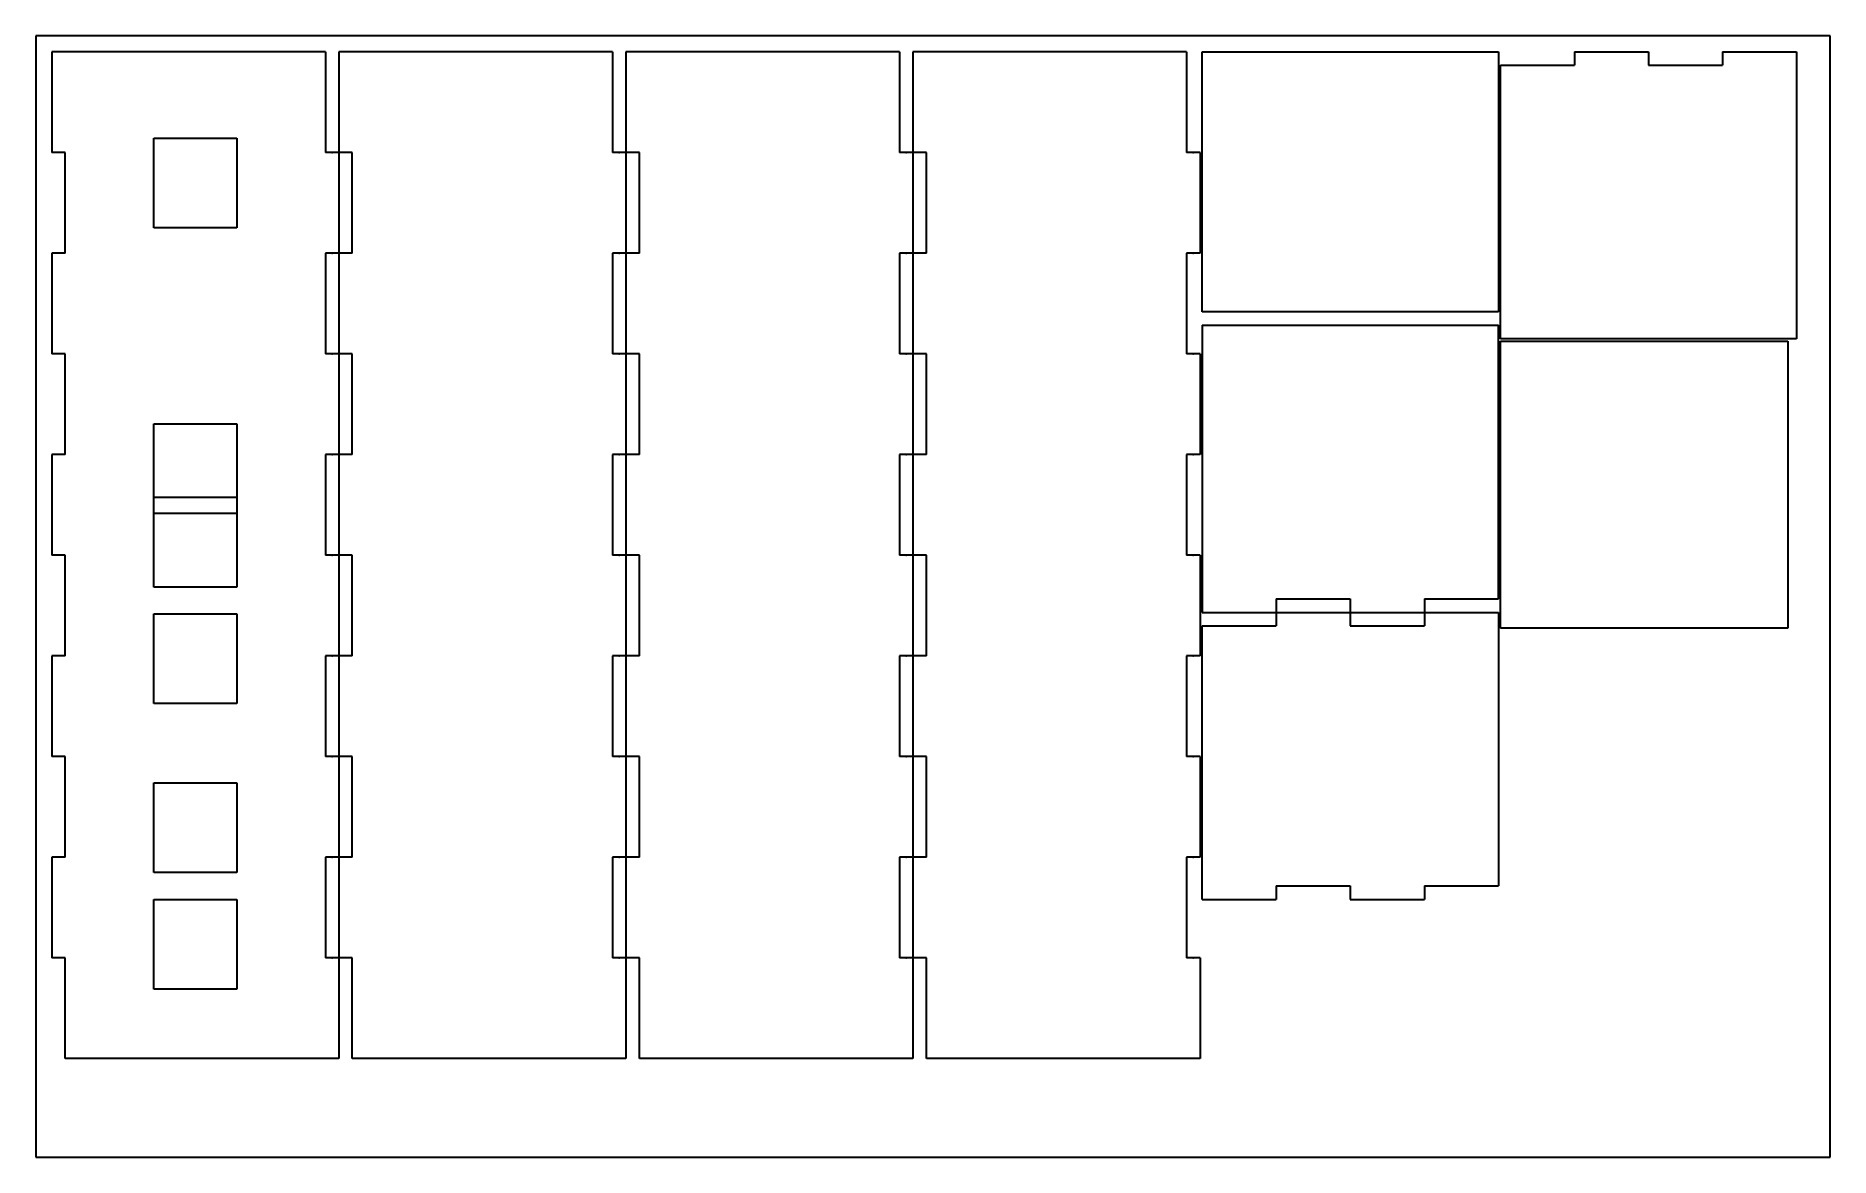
# Model space of a CAD drawing. Header units: millimetres. Extents: x 20188 to 20988, y 16585 to 17085.
import ezdxf

# ---------------------------------------------------------------- set-up
doc = ezdxf.new("R2010")
doc.units = ezdxf.units.MM
doc.layers.add('Tyk fuldstregslinje (Optegning)', color=7, linetype='Continuous', lineweight=30)

msp = doc.modelspace()

# ---------------------------------------------------------------- linework, layer by layer
at = {"layer": 'Tyk fuldstregslinje (Optegning)'}
for p, q in [((20988.13, 17084.84), (20188.13, 17084.84)), ((20188.13, 17084.84), (20188.13, 16584.84)), ((20988.13, 16584.84), (20988.13, 17084.84)), ((20317.2, 17077.77), (20195.2, 17077.77)), ((20195.2, 17077.77), (20195.2, 17032.87)), ((20317.2, 17077.77), (20317.2, 17032.87)), ((20445.2, 17077.77), (20323.2, 17077.77)), ((20323.2, 17077.77), (20323.2, 17032.87)), ((20445.2, 17077.77), (20445.2, 17032.87)), ((20573.2, 17077.77), (20451.2, 17077.77)), ((20451.2, 17077.77), (20451.2, 17032.87)), ((20573.2, 17077.77), (20573.2, 17032.87)), ((20701.2, 17077.77), (20579.2, 17077.77)), ((20579.2, 17077.77), (20579.2, 17032.87)), ((20701.2, 17077.77), (20701.2, 17032.87)), ((20708.2, 17077.77), (20840.2, 17077.77)), ((20708.2, 16961.77), (20708.2, 17077.77)), ((20840.2, 17077.77), (20840.2, 16961.77)), ((20874.2, 17077.77), (20907.2, 17077.77)), ((20874.2, 17077.77), (20874.2, 17071.77)), ((20907.2, 17077.77), (20907.2, 17071.77)), ((20940.2, 17077.77), (20973.2, 17077.77)), ((20940.2, 17077.77), (20940.2, 17071.77)), ((20973.2, 17077.77), (20973.2, 16949.77)), ((20841.2, 17071.77), (20874.2, 17071.77)), ((20841.2, 16949.77), (20841.2, 17071.77)), ((20907.2, 17071.77), (20940.2, 17071.77)), ((20201.2, 17032.87), (20195.2, 17032.87)), ((20201.2, 16987.97), (20201.2, 17032.87)), ((20240.7, 16999.2), (20240.7, 17039.2)), ((20240.7, 17039.2), (20277.7, 17039.2)), ((20277.7, 17039.2), (20277.7, 16999.2)), ((20323.2, 17032.87), (20317.2, 17032.87)), ((20323.2, 17032.87), (20323.2, 16987.97)), ((20329.2, 17032.87), (20323.2, 17032.87)), ((20329.2, 16987.97), (20329.2, 17032.87)), ((20451.2, 17032.87), (20445.2, 17032.87)), ((20451.2, 17032.87), (20451.2, 16987.97)), ((20457.2, 17032.87), (20451.2, 17032.87)), ((20457.2, 16987.97), (20457.2, 17032.87)), ((20579.2, 17032.87), (20573.2, 17032.87)), ((20579.2, 17032.87), (20579.2, 16987.97)), ((20585.2, 17032.87), (20579.2, 17032.87)), ((20585.2, 16987.97), (20585.2, 17032.87)), ((20707.2, 17032.87), (20701.2, 17032.87)), ((20707.2, 17032.87), (20707.2, 16987.97)), ((20277.7, 16999.2), (20240.7, 16999.2)), ((20195.2, 16987.97), (20195.2, 16943.07)), ((20201.2, 16987.97), (20195.2, 16987.97)), ((20317.2, 16987.97), (20317.2, 16943.07)), ((20323.2, 16987.97), (20317.2, 16987.97)), ((20323.2, 16987.97), (20323.2, 16943.07)), ((20329.2, 16987.97), (20323.2, 16987.97)), ((20445.2, 16987.97), (20445.2, 16943.07)), ((20451.2, 16987.97), (20445.2, 16987.97)), ((20451.2, 16987.97), (20451.2, 16943.07)), ((20457.2, 16987.97), (20451.2, 16987.97)), ((20573.2, 16987.97), (20573.2, 16943.07)), ((20579.2, 16987.97), (20573.2, 16987.97)), ((20579.2, 16987.97), (20579.2, 16943.07)), ((20585.2, 16987.97), (20579.2, 16987.97)), ((20701.2, 16987.97), (20701.2, 16943.07)), ((20707.2, 16987.97), (20701.2, 16987.97)), ((20840.2, 16961.77), (20708.2, 16961.77)), ((20708.2, 16955.77), (20840.2, 16955.77)), ((20708.2, 16955.77), (20708.2, 16827.77)), ((20840.2, 16833.77), (20840.2, 16955.77)), ((20973.2, 16949.77), (20841.2, 16949.77)), ((20841.2, 16948.77), (20969.2, 16948.77)), ((20841.2, 16820.77), (20841.2, 16948.77)), ((20969.2, 16948.77), (20969.2, 16820.77)), ((20201.2, 16943.07), (20195.2, 16943.07)), ((20201.2, 16898.17), (20201.2, 16943.07)), ((20323.2, 16943.07), (20317.2, 16943.07)), ((20323.2, 16943.07), (20323.2, 16898.17)), ((20329.2, 16943.07), (20323.2, 16943.07)), ((20329.2, 16898.17), (20329.2, 16943.07)), ((20451.2, 16943.07), (20445.2, 16943.07)), ((20451.2, 16943.07), (20451.2, 16898.17)), ((20457.2, 16943.07), (20451.2, 16943.07)), ((20457.2, 16898.17), (20457.2, 16943.07)), ((20579.2, 16943.07), (20573.2, 16943.07)), ((20579.2, 16943.07), (20579.2, 16898.17)), ((20585.2, 16943.07), (20579.2, 16943.07)), ((20585.2, 16898.17), (20585.2, 16943.07)), ((20707.2, 16943.07), (20701.2, 16943.07)), ((20707.2, 16943.07), (20707.2, 16898.17)), ((20240.7, 16871.91), (20240.7, 16911.91)), ((20240.7, 16911.91), (20277.7, 16911.91)), ((20277.7, 16911.91), (20277.7, 16871.91)), ((20195.2, 16898.17), (20195.2, 16853.27)), ((20201.2, 16898.17), (20195.2, 16898.17)), ((20317.2, 16898.17), (20317.2, 16853.27)), ((20323.2, 16898.17), (20317.2, 16898.17)), ((20323.2, 16898.17), (20323.2, 16853.27)), ((20329.2, 16898.17), (20323.2, 16898.17)), ((20445.2, 16898.17), (20445.2, 16853.27)), ((20451.2, 16898.17), (20445.2, 16898.17)), ((20451.2, 16898.17), (20451.2, 16853.27)), ((20457.2, 16898.17), (20451.2, 16898.17)), ((20573.2, 16898.17), (20573.2, 16853.27)), ((20579.2, 16898.17), (20573.2, 16898.17)), ((20579.2, 16898.17), (20579.2, 16853.27)), ((20585.2, 16898.17), (20579.2, 16898.17)), ((20701.2, 16898.17), (20701.2, 16853.27)), ((20707.2, 16898.17), (20701.2, 16898.17)), ((20240.7, 16839.07), (20240.7, 16879.07)), ((20240.7, 16879.07), (20277.7, 16879.07)), ((20277.7, 16879.07), (20277.7, 16839.07)), ((20277.7, 16871.91), (20240.7, 16871.91)), ((20201.2, 16853.27), (20195.2, 16853.27)), ((20201.2, 16808.37), (20201.2, 16853.27)), ((20323.2, 16853.27), (20317.2, 16853.27)), ((20323.2, 16853.27), (20323.2, 16808.37)), ((20329.2, 16853.27), (20323.2, 16853.27)), ((20329.2, 16808.37), (20329.2, 16853.27)), ((20451.2, 16853.27), (20445.2, 16853.27)), ((20451.2, 16853.27), (20451.2, 16808.37)), ((20457.2, 16853.27), (20451.2, 16853.27)), ((20457.2, 16808.37), (20457.2, 16853.27)), ((20579.2, 16853.27), (20573.2, 16853.27)), ((20579.2, 16853.27), (20579.2, 16808.37)), ((20585.2, 16853.27), (20579.2, 16853.27)), ((20585.2, 16808.37), (20585.2, 16853.27)), ((20707.2, 16853.27), (20701.2, 16853.27)), ((20707.2, 16853.27), (20707.2, 16808.37)), ((20277.7, 16839.07), (20240.7, 16839.07)), ((20741.2, 16833.77), (20774.2, 16833.77)), ((20741.2, 16833.77), (20741.2, 16827.77)), ((20774.2, 16833.77), (20774.2, 16827.77)), ((20807.2, 16833.77), (20840.2, 16833.77)), ((20807.2, 16833.77), (20807.2, 16827.77)), ((20240.7, 16787.07), (20240.7, 16827.07)), ((20240.7, 16827.07), (20277.7, 16827.07)), ((20277.7, 16827.07), (20277.7, 16787.07)), ((20708.2, 16827.77), (20741.2, 16827.77)), ((20741.2, 16827.77), (20774.2, 16827.77)), ((20741.2, 16827.77), (20741.2, 16821.77)), ((20774.2, 16827.77), (20807.2, 16827.77)), ((20774.2, 16827.77), (20774.2, 16821.77)), ((20807.2, 16827.77), (20840.2, 16827.77)), ((20807.2, 16827.77), (20807.2, 16821.77)), ((20840.2, 16827.77), (20840.2, 16705.77)), ((20708.2, 16821.77), (20741.2, 16821.77)), ((20708.2, 16699.77), (20708.2, 16821.77)), ((20774.2, 16821.77), (20807.2, 16821.77)), ((20969.2, 16820.77), (20841.2, 16820.77)), ((20195.2, 16808.37), (20195.2, 16763.47)), ((20201.2, 16808.37), (20195.2, 16808.37)), ((20317.2, 16808.37), (20317.2, 16763.47)), ((20323.2, 16808.37), (20317.2, 16808.37)), ((20323.2, 16808.37), (20323.2, 16763.47)), ((20329.2, 16808.37), (20323.2, 16808.37)), ((20445.2, 16808.37), (20445.2, 16763.47)), ((20451.2, 16808.37), (20445.2, 16808.37)), ((20451.2, 16808.37), (20451.2, 16763.47)), ((20457.2, 16808.37), (20451.2, 16808.37)), ((20573.2, 16808.37), (20573.2, 16763.47)), ((20579.2, 16808.37), (20573.2, 16808.37)), ((20579.2, 16808.37), (20579.2, 16763.47)), ((20585.2, 16808.37), (20579.2, 16808.37)), ((20701.2, 16808.37), (20701.2, 16763.47)), ((20707.2, 16808.37), (20701.2, 16808.37)), ((20277.7, 16787.07), (20240.7, 16787.07)), ((20201.2, 16763.47), (20195.2, 16763.47)), ((20201.2, 16718.57), (20201.2, 16763.47)), ((20323.2, 16763.47), (20317.2, 16763.47)), ((20323.2, 16763.47), (20323.2, 16718.57)), ((20329.2, 16763.47), (20323.2, 16763.47)), ((20329.2, 16718.57), (20329.2, 16763.47)), ((20451.2, 16763.47), (20445.2, 16763.47)), ((20451.2, 16763.47), (20451.2, 16718.57)), ((20457.2, 16763.47), (20451.2, 16763.47)), ((20457.2, 16718.57), (20457.2, 16763.47)), ((20579.2, 16763.47), (20573.2, 16763.47)), ((20579.2, 16763.47), (20579.2, 16718.57)), ((20585.2, 16763.47), (20579.2, 16763.47)), ((20585.2, 16718.57), (20585.2, 16763.47)), ((20707.2, 16763.47), (20701.2, 16763.47)), ((20707.2, 16763.47), (20707.2, 16718.57)), ((20240.7, 16711.78), (20240.7, 16751.78)), ((20240.7, 16751.78), (20277.7, 16751.78)), ((20277.7, 16751.78), (20277.7, 16711.78)), ((20195.2, 16718.57), (20195.2, 16673.67)), ((20201.2, 16718.57), (20195.2, 16718.57)), ((20317.2, 16718.57), (20317.2, 16673.67)), ((20323.2, 16718.57), (20317.2, 16718.57)), ((20323.2, 16718.57), (20323.2, 16673.67)), ((20329.2, 16718.57), (20323.2, 16718.57)), ((20445.2, 16718.57), (20445.2, 16673.67)), ((20451.2, 16718.57), (20445.2, 16718.57)), ((20451.2, 16718.57), (20451.2, 16673.67)), ((20457.2, 16718.57), (20451.2, 16718.57)), ((20573.2, 16718.57), (20573.2, 16673.67)), ((20579.2, 16718.57), (20573.2, 16718.57)), ((20579.2, 16718.57), (20579.2, 16673.67)), ((20585.2, 16718.57), (20579.2, 16718.57)), ((20701.2, 16718.57), (20701.2, 16673.67)), ((20707.2, 16718.57), (20701.2, 16718.57)), ((20277.7, 16711.78), (20240.7, 16711.78)), ((20741.2, 16705.77), (20774.2, 16705.77)), ((20741.2, 16705.77), (20741.2, 16699.77)), ((20774.2, 16705.77), (20774.2, 16699.77)), ((20807.2, 16705.77), (20840.2, 16705.77)), ((20807.2, 16705.77), (20807.2, 16699.77)), ((20240.7, 16659.78), (20240.7, 16699.78)), ((20240.7, 16699.78), (20277.7, 16699.78)), ((20277.7, 16699.78), (20277.7, 16659.78)), ((20708.2, 16699.77), (20741.2, 16699.77)), ((20774.2, 16699.77), (20807.2, 16699.77)), ((20201.2, 16673.67), (20195.2, 16673.67)), ((20201.2, 16628.77), (20201.2, 16673.67)), ((20323.2, 16673.67), (20317.2, 16673.67)), ((20323.2, 16673.67), (20323.2, 16628.77)), ((20329.2, 16673.67), (20323.2, 16673.67)), ((20329.2, 16628.77), (20329.2, 16673.67)), ((20451.2, 16673.67), (20445.2, 16673.67)), ((20451.2, 16673.67), (20451.2, 16628.77)), ((20457.2, 16673.67), (20451.2, 16673.67)), ((20457.2, 16628.77), (20457.2, 16673.67)), ((20579.2, 16673.67), (20573.2, 16673.67)), ((20579.2, 16673.67), (20579.2, 16628.77)), ((20585.2, 16673.67), (20579.2, 16673.67)), ((20585.2, 16628.77), (20585.2, 16673.67)), ((20707.2, 16673.67), (20701.2, 16673.67)), ((20707.2, 16673.67), (20707.2, 16628.77)), ((20277.7, 16659.78), (20240.7, 16659.78)), ((20323.2, 16628.77), (20201.2, 16628.77)), ((20451.2, 16628.77), (20329.2, 16628.77)), ((20579.2, 16628.77), (20457.2, 16628.77)), ((20707.2, 16628.77), (20585.2, 16628.77)), ((20188.13, 16584.84), (20988.13, 16584.84))]:
    msp.add_line(p, q, dxfattribs=at)
for p in [(20320.2, 17032.87), (20448.2, 17032.87), (20576.2, 17032.87), (20704.2, 17032.87), (20320.2, 16987.97), (20448.2, 16987.97), (20576.2, 16987.97), (20704.2, 16987.97), (20320.2, 16943.07), (20448.2, 16943.07), (20576.2, 16943.07), (20704.2, 16943.07), (20320.2, 16898.17), (20448.2, 16898.17), (20576.2, 16898.17), (20704.2, 16898.17), (20320.2, 16853.27), (20448.2, 16853.27), (20576.2, 16853.27), (20704.2, 16853.27), (20320.2, 16808.37), (20448.2, 16808.37), (20576.2, 16808.37), (20704.2, 16808.37), (20320.2, 16763.47), (20448.2, 16763.47), (20576.2, 16763.47), (20704.2, 16763.47), (20320.2, 16718.57), (20448.2, 16718.57), (20576.2, 16718.57), (20704.2, 16718.57), (20320.2, 16673.67), (20448.2, 16673.67), (20576.2, 16673.67), (20704.2, 16673.67)]:
    msp.add_point(p, dxfattribs=at)

doc.saveas('drawing.dxf')
